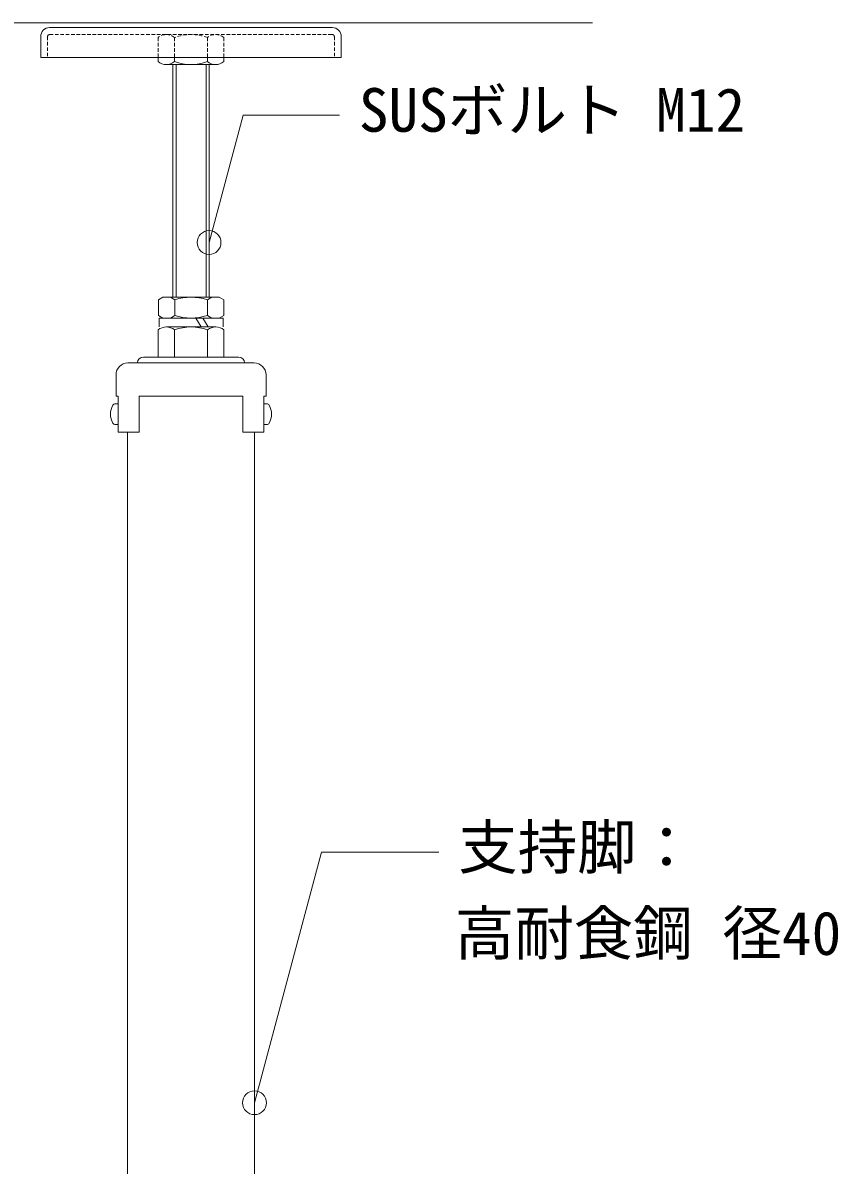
# Model space of a CAD drawing. Units: millimetres, scale not verified. Extents: x -1084 to 889, y -570 to 686.
# Drawn here: x 615.1 to 889.1, y -76.5 to 307.4 of the extents above; entities that cross this region are included whole.
import ezdxf
from ezdxf.enums import TextEntityAlignment as Align

# ---------------------------------------------------------------- set-up
doc = ezdxf.new("R2010")
doc.units = ezdxf.units.MM
doc.linetypes.add('DASHED1', pattern=[1.8, 1.2, -0.6])
for name, color, linetype, lineweight in [('0-0', 4, 'Continuous', 18), ('0-6_MOJI', 7, 'Continuous', 18), ('1-0', 7, 'Continuous', 18), ('1-2_00oobiki', 5, 'Continuous', 18), ('1-6__2-0_', 4, 'Continuous', 18)]:
    doc.layers.add(name, color=color, linetype=linetype, lineweight=lineweight)
doc.styles.add('ＭＳ ゴシック', font='')
doc.styles.get('ＭＳ ゴシック').set_extended_font_data('MS Gothic')

msp = doc.modelspace()

# ---------------------------------------------------------------- linework, layer by layer
at = {"layer": '0-0'}
for p, q in [((719.133, 305.806), (624.151, 305.806)), ((621.135, 302.776), (621.135, 295.806)), ((722.149, 302.776), (722.149, 295.806)), ((621.135, 295.806), (722.149, 295.806)), ((660.581, 295.806), (660.581, 294.392)), ((666.112, 295.806), (666.112, 294.392)), ((677.173, 295.806), (677.173, 294.392)), ((682.703, 295.806), (682.703, 294.392)), ((663.346, 293.382), (679.938, 293.382))]:
    msp.add_line(p, q, dxfattribs=at)
at = {"layer": '0-0', "linetype": 'DASHED1'}
for p, q in [((624.165, 303.483), (719.119, 303.483)), ((623.458, 302.776), (623.458, 295.806)), ((660.581, 302.473), (660.581, 295.806)), ((666.112, 302.473), (666.112, 295.806)), ((677.173, 302.473), (677.173, 295.806)), ((682.703, 302.473), (682.703, 295.806)), ((719.826, 302.776), (719.826, 295.806))]:
    msp.add_line(p, q, dxfattribs=at)
at = {"layer": '0-0'}
for centre, radius, start, end in [((624.165, 302.776), 3.03, 90, 180), ((719.119, 302.776), 3.03, 0, 90), ((663.346, 297.672), 4.29, 229.86583, 310.13417), ((671.642, 309.026), 15.645, 249.29823, 290.70177), ((679.938, 297.672), 4.29, 229.86583, 310.1348)]:
    msp.add_arc(centre, radius, start, end, dxfattribs=at)
at = {"layer": '0-0', "linetype": 'DASHED1'}
for centre, radius, start, end in [((624.165, 302.776), 0.707, 90, 180), ((663.346, 299.193), 4.29, 49.86583, 130.13417), ((671.642, 287.838), 15.645, 69.29823, 110.70178), ((679.938, 299.193), 4.29, 49.86583, 130.13417), ((719.119, 302.776), 0.707, 0, 90)]:
    msp.add_arc(centre, radius, start, end, dxfattribs=at)
at = {"layer": '0-6_MOJI'}
for p, q in [((677.726, 233.576), (689.204, 276.412)), ((689.204, 276.412), (721.568, 276.412)), ((693.005, -55.494), (715.556, 28.67)), ((715.556, 28.67), (754.96, 28.67))]:
    msp.add_line(p, q, dxfattribs=at)
for centre in [(677.726, 233.576), (693.005, -55.494)]:
    msp.add_circle(centre, 4, dxfattribs=at)
at = {"layer": '1-0', "color": 4}
for p, q in [((650.466, 193.105), (671.666, 193.105)), ((655.666, 195.105), (671.666, 195.105)), ((687.666, 195.105), (671.666, 195.105)), ((692.866, 193.105), (671.666, 193.105)), ((647.201, 181.905), (647.201, 169.905)), ((689.131, 181.905), (689.131, 169.905)), ((696.131, 181.905), (696.131, 169.905)), ((647.201, 179.405), (646.271, 179.405)), ((696.131, 179.405), (697.061, 179.405)), ((647.201, 172.405), (646.271, 172.405)), ((647.201, 169.905), (654.201, 169.905)), ((650.293, -293.894), (650.316, 169.905)), ((696.131, 169.905), (689.131, 169.905)), ((692.993, -293.894), (693.016, 169.905)), ((696.131, 172.405), (697.061, 172.405))]:
    msp.add_line(p, q, dxfattribs=at)
for points in [[(646.466, 189.105), (646.466, 181.905), (647.201, 181.905)], [(696.866, 189.105), (696.866, 181.905), (696.131, 181.905)], [(689.131, 181.905), (654.201, 181.905), (654.201, 169.905)]]:
    msp.add_lwpolyline(points, dxfattribs=at)
for centre, radius, start, end in [((650.466, 189.105), 4, 90, 180), ((655.666, 193.105), 2, 90, 180), ((687.666, 193.105), 2, 0, 90), ((692.866, 189.105), 4, 0, 90), ((650.601, 175.905), 6, 150, 210), ((646.271, 178.405), 1, 90, 150), ((697.061, 178.405), 1, 30, 90), ((692.731, 175.905), 6, 330, 30), ((646.271, 173.405), 1, 210, 270), ((697.061, 173.405), 1, 270, 330)]:
    msp.add_arc(centre, radius, start, end, dxfattribs=at)
at = {"layer": '1-2_00oobiki'}
msp.add_line((806.544, 307.406), (408.642, 307.406), dxfattribs=at)
at = {"layer": '1-6__2-0_', "color": 3}
for p, q in [((665.605, 215.206), (665.605, 293.382)), ((677.726, 215.206), (677.726, 293.382))]:
    msp.add_line(p, q, dxfattribs=at)
at = {"layer": '1-6__2-0_'}
for p, q in [((666.615, 293.382), (666.615, 215.206)), ((676.716, 293.382), (676.716, 215.206)), ((662.166, 215.206), (660.696, 214.358)), ((681.165, 215.206), (662.165, 215.206)), ((664.711, 215.206), (666.181, 214.358)), ((678.62, 215.206), (677.15, 214.358)), ((681.166, 215.206), (682.635, 214.358)), ((660.696, 209.055), (660.696, 214.358)), ((666.181, 209.055), (666.181, 214.358)), ((677.15, 209.055), (677.15, 214.358)), ((682.635, 209.055), (682.635, 214.358)), ((662.165, 208.206), (660.696, 209.055)), ((660.915, 208.206), (682.415, 208.206)), ((660.915, 205.206), (660.915, 208.206)), ((681.165, 208.206), (662.165, 208.206)), ((664.711, 208.206), (666.181, 209.055)), ((673.33, 208.206), (675.062, 205.206)), ((675.64, 208.206), (677.372, 205.206)), ((678.62, 208.206), (677.15, 209.055)), ((681.166, 208.206), (682.635, 209.055)), ((682.415, 205.206), (682.415, 208.206)), ((660.604, 195.105), (660.604, 204.196)), ((679.961, 205.206), (663.37, 205.206)), ((666.135, 195.105), (666.135, 204.196)), ((677.196, 195.105), (677.196, 204.196)), ((682.727, 195.105), (682.727, 204.196))]:
    msp.add_line(p, q, dxfattribs=at)
for centre, radius, start, end in [((671.665, 197.055), 18.151, 72.41205, 107.58795), ((671.665, 226.358), 18.151, 252.41206, 287.58795), ((663.37, 200.916), 4.29, 49.86583, 130.1348), ((671.665, 189.561), 15.645, 69.29823, 110.70177), ((679.961, 200.916), 4.29, 49.86583, 130.13417)]:
    msp.add_arc(centre, radius, start, end, dxfattribs=at)

# ---------------------------------------------------------------- texts
at = {"layer": '0-6_MOJI', "style": 'ＭＳ ゴシック'}
for s, p in [('SUSボルト M12', (728.068, 266.412)), ('支持脚：', (761.46, 18.67)), ('高耐食鋼 径40', (760.303, -10.23))]:
    msp.add_text(s, height=14.66, dxfattribs=at).set_placement(p, align=Align.BOTTOM_LEFT)

doc.saveas('drawing.dxf')
